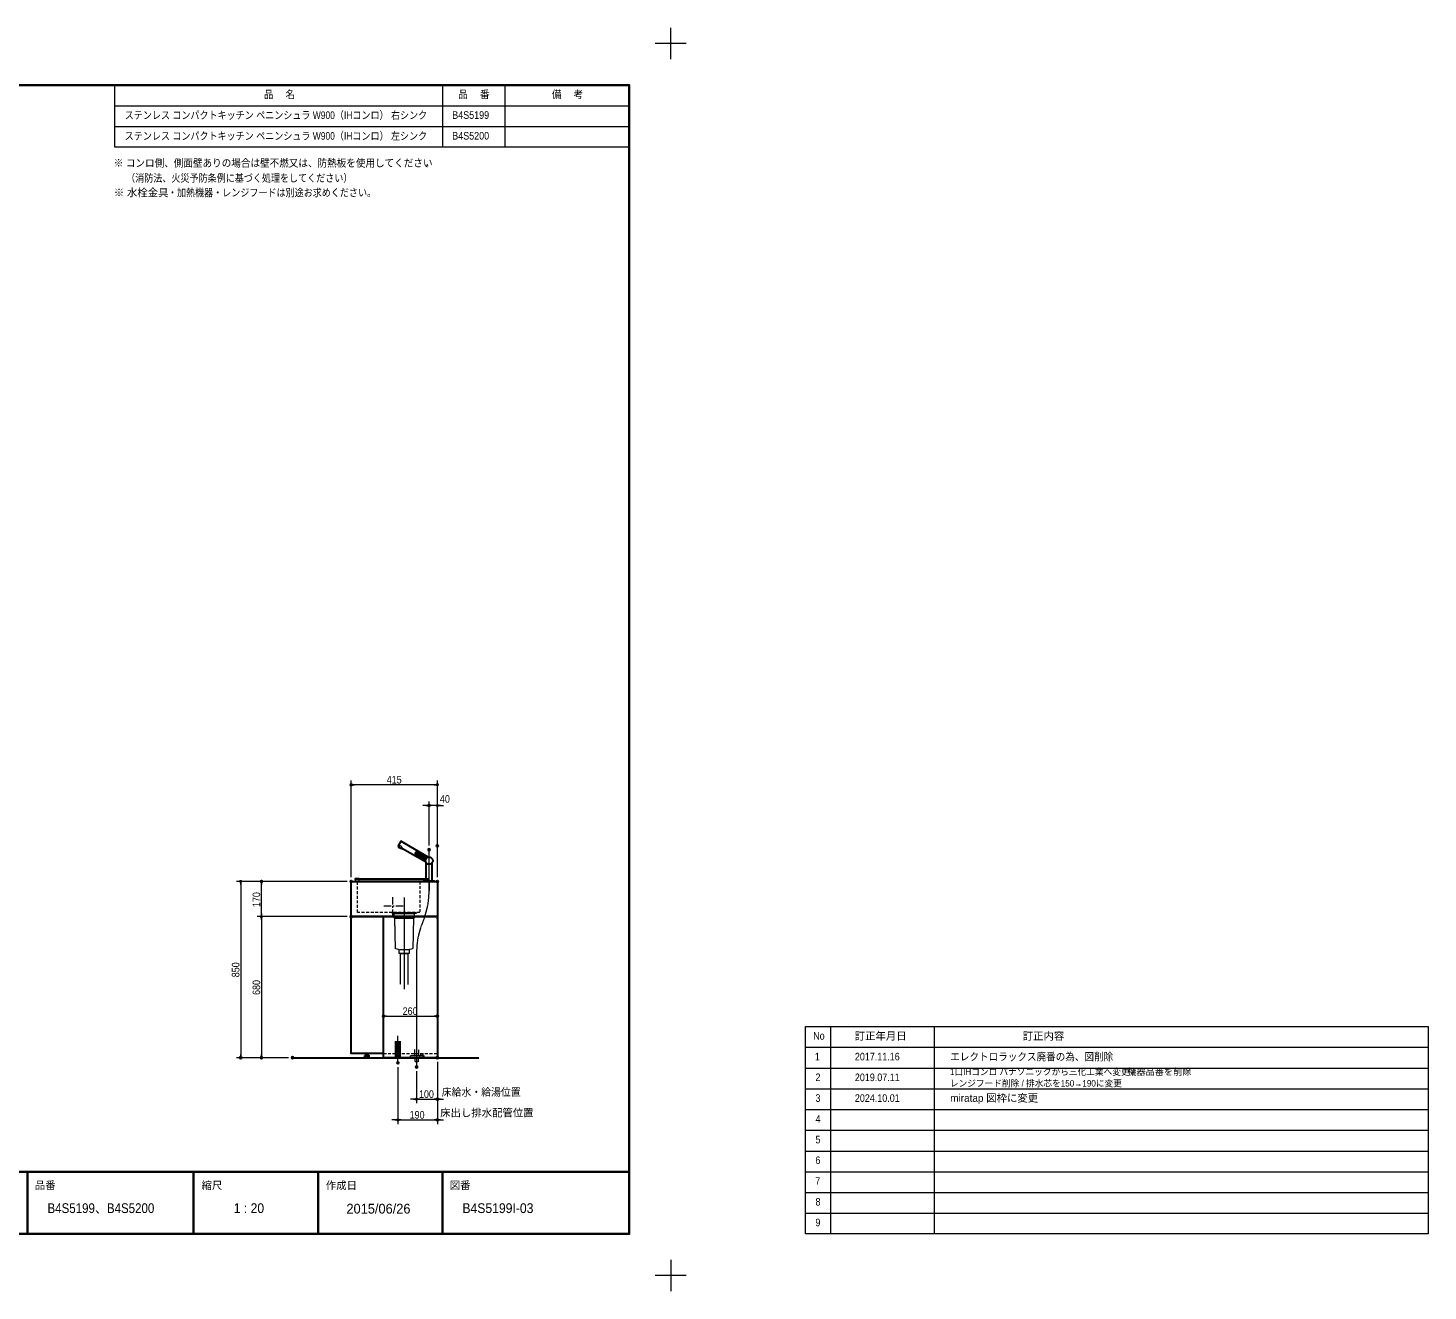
# Model space of a CAD drawing. Units: millimetres, scale not verified. Extents: x -6062 to 6062, y -3045 to 3045.
# Drawn here: x -686 to 6062, y -3045 to 3045 of the extents above; entities that cross this region are included whole.
import ezdxf
from ezdxf.enums import TextEntityAlignment as Align

# ---------------------------------------------------------------- set-up
doc = ezdxf.new("R2010")
doc.units = ezdxf.units.MM
doc.header["$LTSCALE"] = 20
doc.header["$PDMODE"] = 32
doc.header["$PDSIZE"] = 10
doc.linetypes.add('USER1', pattern=[1.11, 0.71, -0.4])
doc.linetypes.add('USER2', pattern=[2.91, 1.76, -0.4, 0.35, -0.4])
for name, color, linetype, lineweight in [('0-0_1図面枠', 7, 'Continuous', 15), ('0-2_5ボウル・キャビネット', 7, 'Continuous', 15), ('0-3_2寸法-2', 7, 'Continuous', 15), ('0-4_0', 7, 'Continuous', 25), ('0-6_2寸法-1', 7, 'Continuous', 15), ('0-8_4給排水', 7, 'Continuous', 15)]:
    doc.layers.add(name, color=color, linetype=linetype, lineweight=lineweight)
doc.layers.add('0-5_Defpoints', color=7, linetype='Continuous')
doc.styles.add('ＭＳ Ｐゴシック', font='')
doc.styles.get('ＭＳ Ｐゴシック').set_extended_font_data('MS PGothic')

# ---------------------------------------------------------------- blocks, each defined once
blk = doc.blocks.new('グループ')
at = {"layer": '0-0_1図面枠'}
for p, q in [((-84000, 57900), (-84000, 60900)), ((84000, 57900), (84000, 60900)), ((-85500, 59400), (-82500, 59400)), ((85500, 59400), (82500, 59400)), ((-84000, -57900), (-84000, -60900)), ((84000, -57900), (84000, -60900)), ((-85500, -59400), (-82500, -59400)), ((85500, -59400), (82500, -59400))]:
    blk.add_line(p, q, dxfattribs=at)
blk = doc.blocks.new('グループ-1')
at = {"layer": '0-0_1図面枠'}
for p, q in [((99400, -35400), (99400, -55400)), ((109400, -35400), (109400, -55400)), ((97000, -37400), (157000, -37400)), ((97000, -39400), (157000, -39400)), ((97000, -41400), (157000, -41400)), ((97000, -43400), (157000, -43400)), ((97000, -45400), (157000, -45400)), ((97000, -47400), (157000, -47400)), ((97000, -49400), (157000, -49400)), ((97000, -51400), (157000, -51400)), ((97000, -53400), (157000, -53400))]:
    blk.add_line(p, q, dxfattribs=at)
blk.add_lwpolyline([(97000, -35400), (157000, -35400), (157000, -55400), (97000, -55400)], close=True, dxfattribs=at)
blk = doc.blocks.new('グループ-2')
at = {"layer": '0-0_1図面枠', "lineweight": 35}
for p, q in [((-80000, -49400), (80000, -49400)), ((-43000, -49400), (-43000, -55400)), ((22000, -49400), (22000, -55400)), ((38000, -49400), (38000, -55400)), ((50000, -49400), (50000, -55400)), ((62000, -49400), (62000, -55400))]:
    blk.add_line(p, q, dxfattribs=at)
blk.add_lwpolyline([(-80000, 55400), (80000, 55400), (80000, -55400), (-80000, -55400)], close=True, dxfattribs=at)
blk = doc.blocks.new('図面枠')
at = {"layer": '0-0_1図面枠'}
for name in ['グループ', 'グループ-2', 'グループ-1']:
    blk.add_blockref(name, (0, 0), dxfattribs=at)
at = {"layer": '0-0_1図面枠', "style": 'ＭＳ Ｐゴシック'}
for s, height, width, p in [('No', 733.7, 0.9, (97731, -36879.4)), ('1', 733.7, 0.9, (97896.5, -38881.1)), ('2', 733.7, 0.9, (97949.9, -40879.4)), ('3', 733.7, 0.9, (97949.9, -42879.4)), ('4', 733.7, 0.9, (97965.5, -44879.4)), ('5', 733.7, 0.9, (97949.9, -46879.4)), ('6', 733.7, 0.9, (97945.9, -48879.4)), ('7', 733.7, 0.9, (97934.4, -50879.4)), ('1 : 20', 943.3, 0.95, (41866.9, -53665.3)), ('8', 733.7, 0.9, (97954, -52879.4)), ('9', 733.7, 0.9, (97945.9, -54879.4))]:
    blk.add_text(s, height=height, dxfattribs=dict(at, width=width)).set_placement(p, align=Align.BOTTOM_LEFT)
for s, p in [('訂正年月日', (101734.4, -36892.6)), ('訂正内容', (117934.4, -36894.6)), ('品番', (22696.5, -51284.2)), ('縮尺', (38765.5, -51307.2)), ('作成日', (50749.9, -51303.2)), ('図番', (62699.9, -51284.2))]:
    blk.add_text(s, height=733.7, dxfattribs=at).set_placement(p, align=Align.BOTTOM_LEFT)
blk = doc.blocks.new('_Dot')
at = {"layer": '0-4_0'}
blk.add_line((-10, 0), (-20, 0), dxfattribs=at)
for points in [[(0, 0), (-10, 0), (-9.92, 1.25)], [(0, 0), (-9.92, -1.25), (-10, 0)], [(0, 0), (-9.92, 1.25), (-9.69, 2.49)], [(0, 0), (-9.69, -2.49), (-9.92, -1.25)], [(0, 0), (-9.69, 2.49), (-9.3, 3.68)], [(0, 0), (-9.3, -3.68), (-9.69, -2.49)], [(0, 0), (-9.3, 3.68), (-8.76, 4.82)], [(0, 0), (-8.76, -4.82), (-9.3, -3.68)], [(0, 0), (-8.76, 4.82), (-8.09, 5.88)], [(0, 0), (-8.09, -5.88), (-8.76, -4.82)], [(0, 0), (-8.09, 5.88), (-7.29, 6.85)], [(0, 0), (-7.29, -6.85), (-8.09, -5.88)], [(0, 0), (-7.29, 6.85), (-6.37, 7.71)], [(0, 0), (-6.37, -7.71), (-7.29, -6.85)], [(0, 0), (-6.37, 7.71), (-5.36, 8.44)], [(0, 0), (-5.36, -8.44), (-6.37, -7.71)], [(0, 0), (-5.36, 8.44), (-4.26, 9.05)], [(0, 0), (-4.26, -9.05), (-5.36, -8.44)], [(0, 0), (-4.26, 9.05), (-3.09, 9.51)], [(0, 0), (-3.09, -9.51), (-4.26, -9.05)], [(0, 0), (-3.09, 9.51), (-1.87, 9.82)], [(0, 0), (-1.87, -9.82), (-3.09, -9.51)], [(0, 0), (-1.87, 9.82), (-0.63, 9.98)], [(0, 0), (-0.63, -9.98), (-1.87, -9.82)], [(0, 0), (-0.63, 9.98), (0.63, 9.98)], [(0, 0), (0.63, -9.98), (-0.63, -9.98)], [(0, 0), (0.63, 9.98), (1.87, 9.82)], [(0, 0), (1.87, 9.82), (3.09, 9.51)], [(0, 0), (3.09, 9.51), (4.26, 9.05)], [(0, 0), (4.26, 9.05), (5.36, 8.44)], [(0, 0), (5.36, 8.44), (6.37, 7.71)], [(0, 0), (6.37, 7.71), (7.29, 6.85)], [(0, 0), (7.29, 6.85), (8.09, 5.88)], [(0, 0), (8.09, 5.88), (8.76, 4.82)], [(0, 0), (8.76, 4.82), (9.3, 3.68)], [(0, 0), (9.3, 3.68), (9.69, 2.49)], [(0, 0), (9.69, 2.49), (9.92, 1.25)], [(0, 0), (9.92, 1.25), (10, 0)], [(0, 0), (1.87, -9.82), (0.63, -9.98)], [(0, 0), (3.09, -9.51), (1.87, -9.82)], [(0, 0), (4.26, -9.05), (3.09, -9.51)], [(0, 0), (5.36, -8.44), (4.26, -9.05)], [(0, 0), (6.37, -7.71), (5.36, -8.44)], [(0, 0), (7.29, -6.85), (6.37, -7.71)], [(0, 0), (8.09, -5.88), (7.29, -6.85)], [(0, 0), (8.76, -4.82), (8.09, -5.88)], [(0, 0), (9.3, -3.68), (8.76, -4.82)], [(0, 0), (9.69, -2.49), (9.3, -3.68)], [(0, 0), (9.92, -1.25), (9.69, -2.49)], [(0, 0), (10, 0), (9.92, -1.25)]]:
    blk.add_solid(points, dxfattribs=at)
blk = doc.blocks.new('グループ-4')
at = {"layer": '0-2_5ボウル・キャビネット'}
for p, q in [((53950, -21124), (53567.5, -21124)), ((53965, -21400), (53573, -21400)), ((60210, -21124), (60210, -21200))]:
    blk.add_line(p, q, dxfattribs=at)
for points in [[(53569.8, -21209.8), (53566.1, -21394), (53965, -21394), (60195, -21394), (60195, -21209.8), (60195, -21200)], [(53567.5, -21200), (53950, -21200), (53950, -21124), (60210, -21124), (60592.5, -21124)], [(53965, -21200), (53965, -21209.8), (53569.8, -21209.8)], [(60592.5, -21200), (60210, -21200), (53950, -21200)], [(60587, -21400), (60195, -21400), (53965, -21400), (53965, -21394), (53965, -21209.8), (60195, -21209.8), (60590.2, -21209.8)], [(60195, -21400), (60195, -21394), (60593.9, -21394), (60590.2, -21209.8)]]:
    blk.add_lwpolyline(points, dxfattribs=at)
for centre, radius, start, end in [((53600, -21162), 50, 130.58911, 229.41074), ((53573, -21394), 6, 180, 270), ((53579.8, -21210), 10, 90, 178.85466), ((60580.2, -21210), 10, 1.14443, 90), ((60587, -21394), 6, 270, 0), ((60560, -21162), 50, 310.58931, 49.41069)]:
    blk.add_arc(centre, radius, start, end, dxfattribs=at)
blk = doc.blocks.new('グループ-13')
at = {"layer": '0-8_4給排水', "linetype": 'USER2'}
for p, q in [((58300, -22960), (58300, -31800)), ((57700, -38900), (57700, -36300))]:
    blk.add_line(p, q, dxfattribs=at)
at = {"layer": '0-8_4給排水', "linetype": 'USER1'}
for p, q in [((57350, -24500), (59250, -24500)), ((57400, -24940), (59200, -24940)), ((57820, -27980), (58780, -27980))]:
    blk.add_line(p, q, dxfattribs=at)
blk.add_lwpolyline([(59450, -24500), (59250, -24500), (59250, -24940), (59200, -24940), (59136.6, -27888), (58780, -27980), (58780, -28340), (57820, -28340), (57820, -27980), (57463.4, -27888), (57400, -24940), (57350, -24940), (57350, -24500), (57150, -24500), (57150, -24400), (59450, -24400)], close=True, dxfattribs=at)
blk.add_lwpolyline([(57950, -31340), (57950, -28340), (58650, -28340), (58650, -31340)], dxfattribs=at)
at = {"layer": '0-8_4給排水'}
blk.add_solid([(58000, -36800), (57400, -36800), (58000, -38400), (57400, -38400)], dxfattribs=at)
blk = doc.blocks.new('グループ-22')
at = {"layer": '0-8_4給排水', "linetype": 'USER2'}
for p, q in [((60700, -22400), (60700, -18340)), ((60246.8, -24886.2), (59953.2, -25679.9))]:
    blk.add_line(p, q, dxfattribs=at)
at = {"layer": '0-8_4給排水', "lineweight": 30}
for points in [[(60612.9, -19061), (57967.1, -17533.5), (57717.1, -17966.5), (57778.5, -18001.9), (57743.2, -18098.9), (58137.9, -18242.5), (58147.8, -18215.2), (60362.9, -19494)], [(60444.9, -19160.4), (59441, -18580.7), (59361, -18719.3), (60364.9, -19298.9)], [(60400, -19580.3), (60400, -21340), (61000, -21340), (61000, -19580.3)]]:
    blk.add_lwpolyline(points, dxfattribs=at)
at = {"layer": '0-8_4給排水'}
blk.add_lwpolyline([(58146.5, -18212.2), (58147.2, -18213.9), (58147.7, -18214.9), (58147.8, -18215.2), (58144, -18206.6), (58140.3, -18198.6), (58135.6, -18188.4), (58130, -18176.5), (58123.5, -18163), (58116.4, -18148.5), (58108.5, -18133.1), (58100, -18117), (58090.7, -18100.5), (58080.7, -18083.6), (58069.6, -18066.6), (58057.5, -18049.9), (58044.1, -18033.7), (58029.1, -18018.7), (58012.1, -18005.3), (58002.9, -17999.4), (57992.9, -17994.2), (57982.3, -17989.7), (57971.4, -17986.2), (57960.4, -17983.5), (57938.4, -17980.3), (57917.1, -17979.6), (57896.6, -17980.5), (57877.3, -17982.4), (57859, -17985), (57842.1, -17987.9), (57826.6, -17990.9), (57813, -17993.8), (57801.3, -17996.4), (57791.8, -17998.7), (57784.7, -18000.4), (57782.1, -18001), (57778.5, -18001.9)], dxfattribs=at)
at = {"layer": '0-8_4給排水', "lineweight": 30}
blk.add_lwpolyline([(60220, -21340), (61180, -21340), (61180, -21400), (60220, -21400)], close=True, dxfattribs=at)
at = {"layer": '0-8_4給排水', "linetype": 'USER2'}
for points in [[(60700, -21400), (60700, -22156.7), (60700, -22353.9)], [(59500, -28212.2), (59500, -28409.4), (59500, -29166.1), (59500, -39300)]]:
    blk.add_lwpolyline(points, dxfattribs=at)
at = {"layer": '0-8_4給排水', "linetype": 'USER1'}
blk.add_lwpolyline([(59300, -37600), (59300, -38200), (59700, -38200), (59700, -37600)], dxfattribs=at)
for points in [[(58900, -38200), (60100, -38200), (60100, -38400), (58900, -38400)], [(59350, -38400), (59650, -38400), (59650, -38800), (59350, -38800)]]:
    blk.add_lwpolyline(points, close=True, dxfattribs=at)
at = {"layer": '0-8_4給排水', "lineweight": 30}
blk.add_circle((60700, -19400), 350, dxfattribs=at)
at = {"layer": '0-8_4給排水', "linetype": 'USER2'}
for centre, start, end in [((53399.2, -22353.9), 339.70515, 0), ((66800.8, -28212.2), 159.70515, 180)]:
    blk.add_arc(centre, 7300.8, start, end, dxfattribs=at)
blk = doc.blocks.new('グループ-23')
at = {"layer": '0-0_1図面枠'}
for p, q in [((62000, 55400), (62000, 49400)), ((68000, 55400), (68000, 49400)), ((30400, 53400), (80000, 53400)), ((30400, 51400), (80000, 51400))]:
    blk.add_line(p, q, dxfattribs=at)
blk.add_lwpolyline([(30400, 55400), (80000, 55400), (80000, 49400), (30400, 49400)], close=True, dxfattribs=at)

msp = doc.modelspace()

# ---------------------------------------------------------------- linework, layer by layer
at = {"layer": '0-2_5ボウル・キャビネット', "linetype": 'USER2'}
for p, q in [((1072.5, -1240), (1072.5, -1140)), ((1287.5, -1240), (1287.5, -1140)), ((1122.5, -1190), (1022.5, -1190))]:
    msp.add_line(p, q, dxfattribs=at)
at = {"layer": '0-2_5ボウル・キャビネット', "lineweight": 30}
msp.add_line((587.5, -1920), (1487.5, -1920), dxfattribs=at)
at = {"layer": '0-2_5ボウル・キャビネット', "linetype": 'USER1'}
msp.add_line((1027.5, -1900), (1287.5, -1900), dxfattribs=at)
at = {"layer": '0-2_5ボウル・キャビネット', "lineweight": 30}
for points in [[(872.5, -1070), (1287.5, -1070), (1287.5, -1240), (872.5, -1240)], [(1027.5, -1240), (1287.5, -1240), (1287.5, -1920), (1027.5, -1920)], [(937.5, -1910), (957.5, -1910), (957.5, -1920), (937.5, -1920)], [(942.5, -1900), (952.5, -1900), (952.5, -1910), (942.5, -1910)]]:
    msp.add_lwpolyline(points, close=True, dxfattribs=at)
at = {"layer": '0-2_5ボウル・キャビネット', "linetype": 'USER1'}
for points in [[(902.5, -1070), (1202.5, -1070), (1202.5, -1220), (902.5, -1220)], [(1202.5, -1910), (1222.5, -1910), (1222.5, -1920), (1202.5, -1920)], [(1207.5, -1900), (1217.5, -1900), (1217.5, -1910), (1207.5, -1910)]]:
    msp.add_lwpolyline(points, close=True, dxfattribs=at)
at = {"layer": '0-2_5ボウル・キャビネット', "lineweight": 30}
msp.add_lwpolyline([(1027.5, -1900), (872.5, -1900), (872.5, -1240), (1287.5, -1240), (1287.5, -1900)], dxfattribs=at)
at = {"layer": '0-2_5ボウル・キャビネット', "linetype": 'USER1'}
msp.add_lwpolyline([(1287.5, -1250), (1285, -1250), (1285, -1249.25)], dxfattribs=at)
at = {"layer": '0-3_2寸法-2'}
for p, q in [((1232.49, -704), (1217.49, -704)), ((1247.5, -897), (1247.5, -684)), ((1287.5, -704), (1247.5, -704)), ((1287.5, -1050), (1287.5, -684)), ((1302.51, -704), (1317.51, -704)), ((1287.5, -1940), (1287.5, -2140)), ((1287.5, -1940), (1287.5, -2240)), ((1097.5, -1965), (1097.5, -2240)), ((1187.5, -1985), (1187.5, -2140)), ((1172.49, -2120), (1157.49, -2120)), ((1187.5, -2120), (1287.5, -2120)), ((1302.51, -2120), (1317.51, -2120)), ((1082.49, -2220), (1067.49, -2220)), ((1097.5, -2220), (1287.5, -2220)), ((1302.51, -2220), (1317.51, -2220))]:
    msp.add_line(p, q, dxfattribs=at)
at = {"layer": '0-5_Defpoints'}
for p in [(872.5, -604), (1247.5, -704), (1247.5, -917), (1287.5, -898), (439.5, -1070), (439.5, -1070), (872.5, -1070), (1287.5, -1070), (872.5, -1240), (1027.5, -1720), (1287.5, -1720), (339.5, -1920), (439.5, -1920), (589.5, -1920), (1097.5, -1945), (1287.5, -1920), (1187.5, -1965), (1287.5, -2120), (1287.5, -2220)]:
    msp.add_point(p, dxfattribs=at)
at = {"layer": '0-6_2寸法-1'}
for p, q in [((872.5, -1050), (872.5, -584)), ((1272.49, -604), (887.51, -604)), ((1287.5, -878), (1287.5, -584)), ((419.5, -1070), (319.5, -1070)), ((852.5, -1070), (419.5, -1070)), ((339.5, -1085.01), (339.5, -1904.99)), ((439.5, -1224.99), (439.5, -1085.01)), ((852.5, -1240), (419.5, -1240)), ((852.5, -1240), (419.5, -1240)), ((439.5, -1255.01), (439.5, -1904.99)), ((1027.5, -1700), (1027.7, -1700)), ((1042.51, -1720), (1272.49, -1720)), ((1287.5, -1700), (1287.7, -1700)), ((419.5, -1920), (319.5, -1920)), ((569.5, -1920), (419.5, -1920)), ((1287.5, -1940), (1287.5, -2140)), ((1287.5, -1940), (1287.5, -2240)), ((1097.5, -1965), (1097.5, -2240)), ((1187.5, -1985), (1187.5, -2140)), ((1202.51, -2120), (1272.49, -2120)), ((1112.51, -2220), (1272.49, -2220))]:
    msp.add_line(p, q, dxfattribs=at)

# ---------------------------------------------------------------- block references
at = {"layer": '0-0_1図面枠', "xscale": 0.05, "yscale": 0.05}
for name in ['図面枠', 'グループ-23']:
    msp.add_blockref(name, (-1787.5, 0), dxfattribs=at)
at = {"layer": '0-2_5ボウル・キャビネット', "xscale": 0.05, "yscale": 0.05}
msp.add_blockref('グループ-4', (-1787.5, 0), dxfattribs=at)
at = {"layer": '0-3_2寸法-2', "xscale": 0.7503418, "yscale": 0.7503418}
for p in [(1247.5, -704), (1187.5, -2120), (1097.5, -2220)]:
    msp.add_blockref('_Dot', p, dxfattribs=at)
at = {"layer": '0-3_2寸法-2', "xscale": 0.7503418, "yscale": 0.7503418, "rotation": 180}
for p in [(1287.5, -704), (1287.5, -2120), (1287.5, -2220)]:
    msp.add_blockref('_Dot', p, dxfattribs=at)
at = {"layer": '0-6_2寸法-1', "xscale": 0.7503418, "yscale": 0.7503418}
for p, rotation in [((872.5, -604), 180), ((339.5, -1070), 90), ((439.5, -1070), 90), ((439.5, -1240), 270), ((439.5, -1240), 90), ((1027.5, -1720), 180), ((339.5, -1920), 270), ((439.5, -1920), 270), ((1187.5, -2120), 180), ((1097.5, -2220), 180)]:
    msp.add_blockref('_Dot', p, dxfattribs=dict(at, rotation=rotation))
for p in [(1287.5, -604), (1287.5, -1720), (1287.5, -2120), (1287.5, -2220)]:
    msp.add_blockref('_Dot', p, dxfattribs=at)
at = {"layer": '0-8_4給排水', "xscale": 0.05, "yscale": 0.05}
for name in ['グループ-22', 'グループ-13']:
    msp.add_blockref(name, (-1787.5, 0), dxfattribs=at)

# ---------------------------------------------------------------- texts
at = {"layer": '0-0_1図面枠', "style": 'ＭＳ Ｐゴシック'}
for s, height, width, p in [('品\u3000 名', 36.66, 0.9, (451.03, 2695.27)), ('品\u3000 番', 36.66, 0.9, (1388.34, 2695.74)), ('備 \u3000考', 36.66, 0.9, (1839.59, 2695.17)), ('ステンレス コンパクトキッチン ペニンシュラ W900（IHコンロ） 右シンク', 36.66, 0.85, (-219.43, 2595.07)), ('B4S5199', 36.69, 0.9, (1359.22, 2595.95)), ('ステンレス コンパクトキッチン ペニンシュラ W900（IHコンロ） 左シンク', 36.66, 0.85, (-219.43, 2495.07)), ('B4S5200', 36.69, 0.9, (1359.22, 2495.95)), ('※ コンロ側、側面壁ありの場合は壁不燃又は、防熱板を使用してください', 36.66, 0.9, (-272.1, 2364.64)), ('2017.11.16', 36.66, 0.9, (3300, -1944.05)), ('エレクトロラックス廃番の為、図削除', 36.66, 0.9, (3759.79, -1944.65)), ('2019.07.11', 36.66, 0.9, (3300, -2044.05)), ('レンジフード削除 / 排水芯を150→190に変更', 31.44, 0.95, (3757.89, -2068.76)), ('2024.10.01', 36.66, 0.9, (3300, -2144.05)), ('B4S5199、B4S5200', 47.17, 0.9, (-591.72, -2683.26)), ('B4S5199I-03', 47.17, 0.95, (1408.28, -2683.26))]:
    msp.add_text(s, height=height, dxfattribs=dict(at, width=width)).set_placement(p, align=Align.BOTTOM_LEFT)
at = {"layer": '0-0_1図面枠', "color": 158, "style": 'ＭＳ Ｐゴシック'}
for s, height, width, p in [('。', 36.69, 0.65, (1232.42, 2364.64)), ('\u3000 （消防法、火災予防条例に基づく処理をしてください）', 36.66, 0.85, (-267.5, 2292)), ('・加熱機器・レンジフードは別途お求めください。', 36.66, 0.85, (-11.2, 2221.87))]:
    msp.add_text(s, height=height, dxfattribs=dict(at, width=width)).set_placement(p, align=Align.BOTTOM_LEFT)
at = {"layer": '0-0_1図面枠', "style": 'ＭＳ Ｐゴシック'}
for s, height, p in [('※ 水栓金具', 36.69, (-272.1, 2221.87)), (' 機器品番を削除', 31.44, (4602.02, -2013.29)), ('2015/06/26', 47.17, (849.28, -2685.74))]:
    msp.add_text(s, height=height, dxfattribs=at).set_placement(p, align=Align.BOTTOM_LEFT)
at = {"layer": '0-0_1図面枠', "color": 250, "style": 'ＭＳ Ｐゴシック', "width": 0.95}
msp.add_text('1口IHコンロ パナソニックから三化工業へ変更 /', height=31.44, dxfattribs=at).set_placement((3758.06, -2013.29), align=Align.BOTTOM_LEFT)
at = {"layer": '0-0_1図面枠', "color": 250, "style": 'ＭＳ Ｐゴシック'}
msp.add_text('miratap 図枠に変更', height=36.69, dxfattribs=at).set_placement((3759.62, -2143.77), align=Align.BOTTOM_LEFT)
at = {"layer": '0-3_2寸法-2', "style": 'ＭＳ Ｐゴシック'}
for s, height, width, p in [('40', 36.66, 0.9, (1299.91, -701.52)), ('床給水・給湯位置', 36.69, 0.95, (1308.59, -2115.12))]:
    msp.add_text(s, height=height, dxfattribs=dict(at, width=width)).set_placement(p, align=Align.BOTTOM_LEFT)
msp.add_text('床出し排水配管位置', height=36.66, dxfattribs=at).set_placement((1301.28, -2215.02), align=Align.BOTTOM_LEFT)
at = {"layer": '0-6_2寸法-1', "style": 'ＭＳ Ｐゴシック', "width": 0.9}
for s, p in [('415', (1043.5, -608.96)), ('260', (1120.22, -1724.96)), ('100', (1198.89, -2124.96)), ('190', (1153.89, -2224.96))]:
    msp.add_text(s, height=36.66, dxfattribs=at).set_placement(p, align=Align.BOTTOM_LEFT)
for s, p in [('170', (444.46, -1193.61)), ('850', (344.46, -1532.18)), ('680', (444.46, -1617.38))]:
    msp.add_text(s, height=36.66, rotation=90, dxfattribs=at).set_placement(p, align=Align.BOTTOM_LEFT)

doc.saveas('drawing.dxf')
